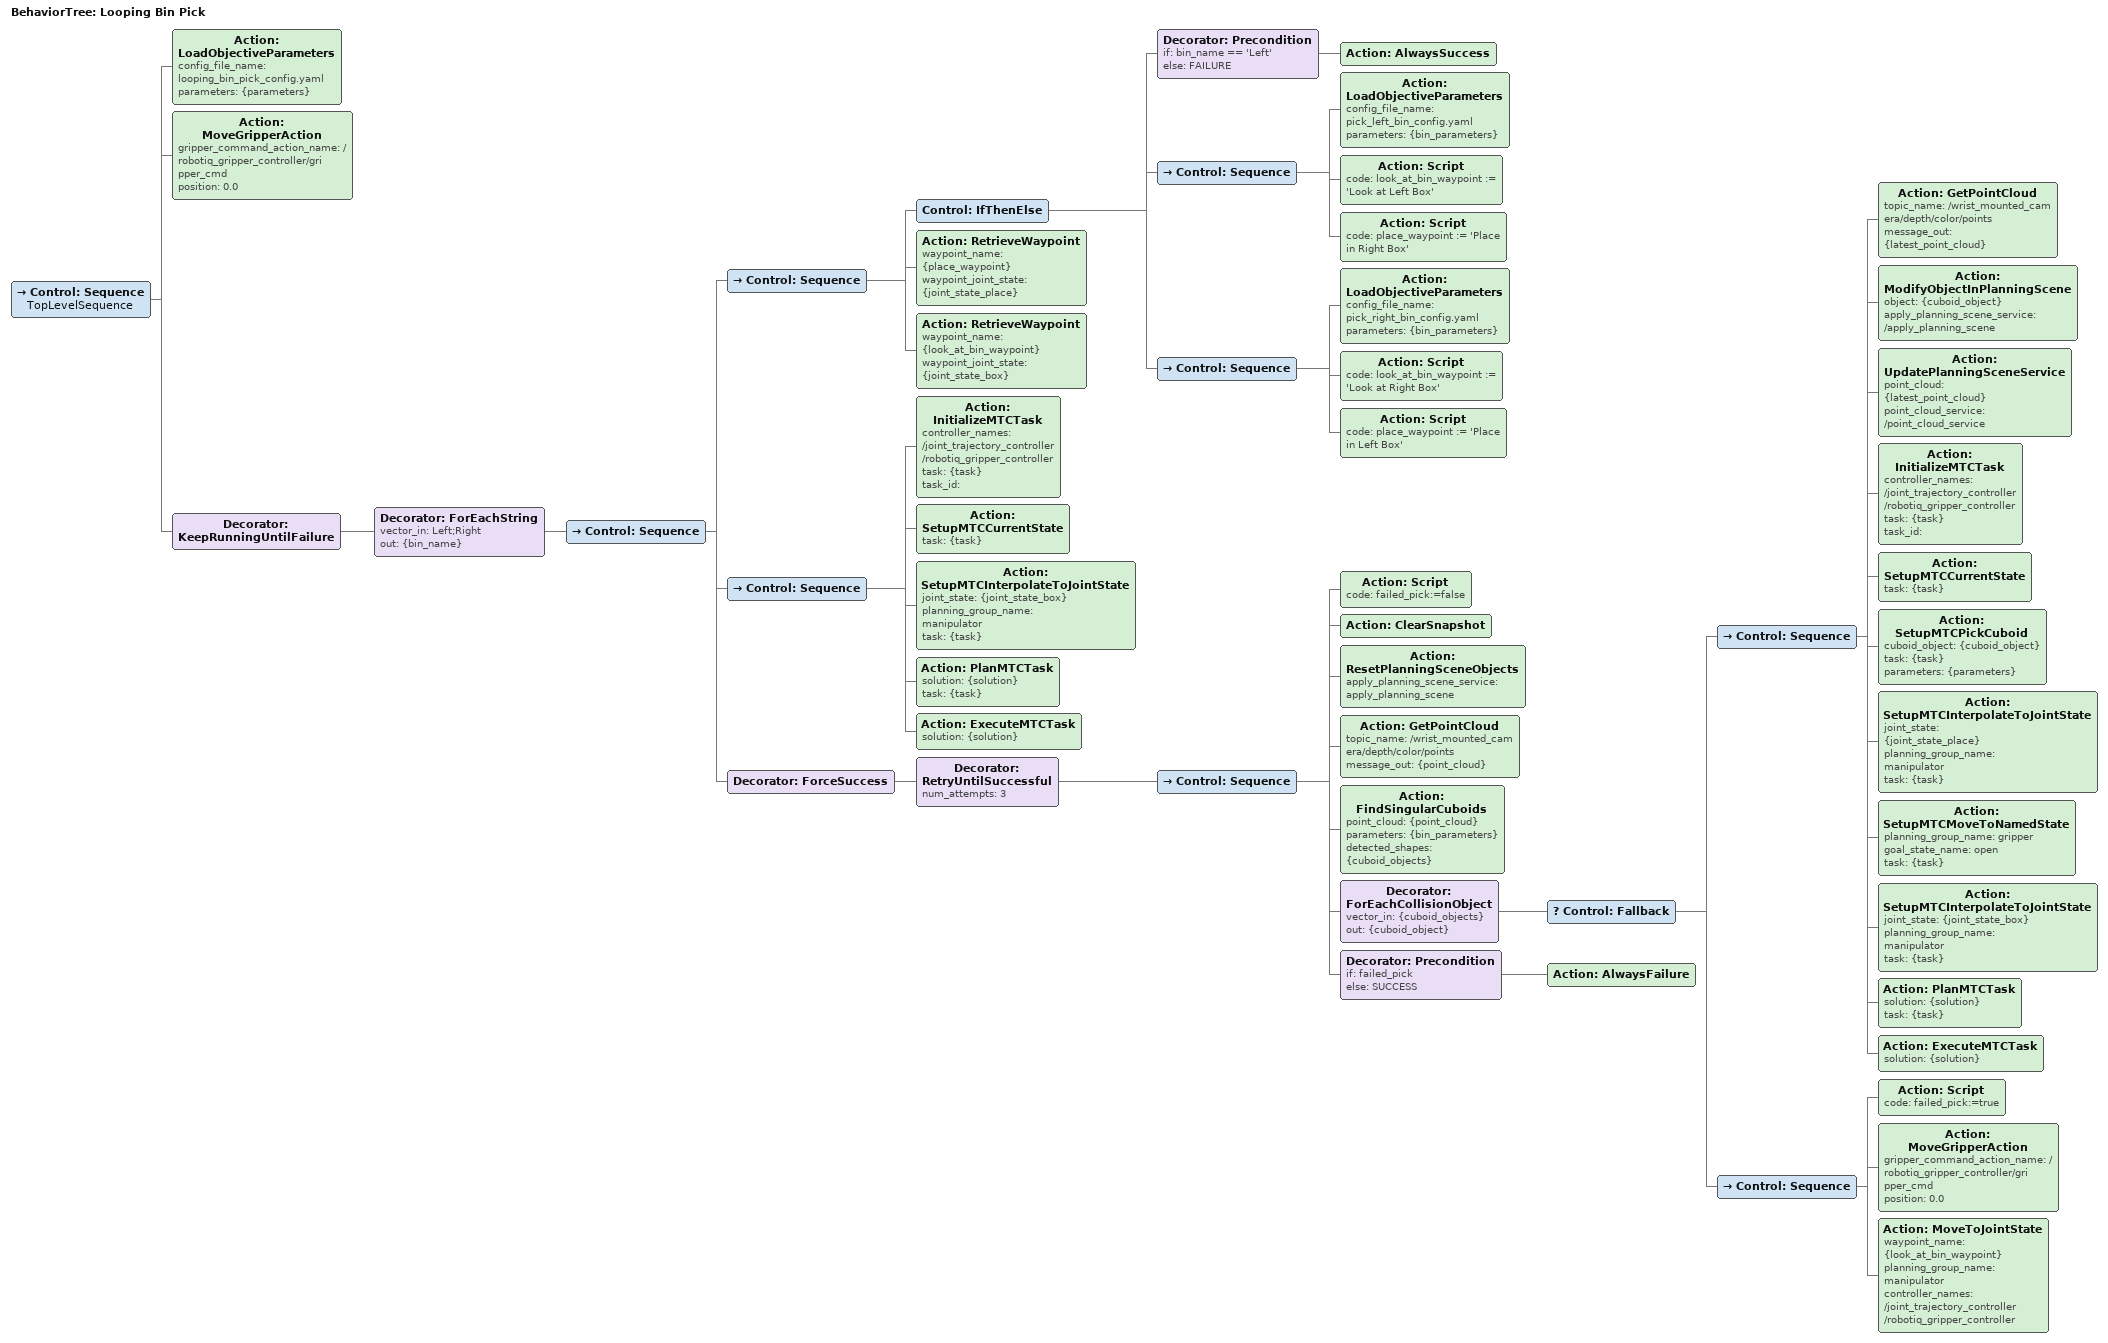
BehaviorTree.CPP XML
<?xml version="1.0"?>
  <root BTCPP_format="4" main_tree_to_execute="Looping Bin Pick">
    <BehaviorTree ID="Looping Bin Pick">
        <Control ID="Sequence" name="TopLevelSequence">
            <Action ID="LoadObjectiveParameters" config_file_name="looping_bin_pick_config.yaml" parameters="{parameters}"/>
            <Action ID="MoveGripperAction" gripper_command_action_name="/robotiq_gripper_controller/gripper_cmd" position="0.0"/>
            <Decorator ID="KeepRunningUntilFailure">
                <Decorator ID="ForEachString" vector_in="Left;Right" out="{bin_name}">
                    <Control ID="Sequence">
                        <Control ID="Sequence">
                            <Control ID="IfThenElse">
                                <Decorator ID="Precondition" if="bin_name == 'Left'" else="FAILURE">
                                    <Action ID="AlwaysSuccess"/>
                                </Decorator>
                                <Control ID="Sequence">
                                    <Action ID="LoadObjectiveParameters" config_file_name="pick_left_bin_config.yaml" parameters="{bin_parameters}"/>
                                    <Action ID="Script" code="look_at_bin_waypoint := 'Look at Left Box'"/>
                                    <Action ID="Script" code="place_waypoint := 'Place in Right Box'"/>
                                </Control>
                                <Control ID="Sequence">
                                    <Action ID="LoadObjectiveParameters" config_file_name="pick_right_bin_config.yaml" parameters="{bin_parameters}"/>
                                    <Action ID="Script" code="look_at_bin_waypoint := 'Look at Right Box'"/>
                                    <Action ID="Script" code="place_waypoint := 'Place in Left Box'"/>
                                </Control>
                            </Control>
                            <Action ID="RetrieveWaypoint" waypoint_name="{place_waypoint}" waypoint_joint_state="{joint_state_place}"/>
                            <Action ID="RetrieveWaypoint" waypoint_name="{look_at_bin_waypoint}" waypoint_joint_state="{joint_state_box}"/>
                        </Control>
                        <Control ID="Sequence">
                            <Action ID="InitializeMTCTask" controller_names="/joint_trajectory_controller /robotiq_gripper_controller" task="{task}" task_id=""/>
                            <Action ID="SetupMTCCurrentState" task="{task}"/>
                            <Action ID="SetupMTCInterpolateToJointState" joint_state="{joint_state_box}" planning_group_name="manipulator" task="{task}"/>
                            <Action ID="PlanMTCTask" solution="{solution}" task="{task}"/>
                            <Action ID="ExecuteMTCTask" solution="{solution}"/>
                        </Control>
                        <Decorator ID="ForceSuccess">
                            <Decorator ID="RetryUntilSuccessful" num_attempts="3">
                                <Control ID="Sequence">
                                    <Action ID="Script" code="failed_pick:=false"/>
                                    <Action ID="ClearSnapshot"/>
                                    <Action ID="ResetPlanningSceneObjects" apply_planning_scene_service="apply_planning_scene"/>
                                    <Action ID="GetPointCloud" topic_name="/wrist_mounted_camera/depth/color/points" message_out="{point_cloud}"/>
                                    <Action ID="FindSingularCuboids" point_cloud="{point_cloud}" parameters="{bin_parameters}" detected_shapes="{cuboid_objects}"/>
                                    <Decorator ID="ForEachCollisionObject" vector_in="{cuboid_objects}" out="{cuboid_object}">
                                        <Control ID="Fallback">
                                            <Control ID="Sequence">
                                                <Action ID="GetPointCloud" topic_name="/wrist_mounted_camera/depth/color/points" message_out="{latest_point_cloud}"/>
                                                <Action ID="ModifyObjectInPlanningScene" object="{cuboid_object}" apply_planning_scene_service="/apply_planning_scene"/>
                                                <Action ID="UpdatePlanningSceneService" point_cloud="{latest_point_cloud}" point_cloud_service="/point_cloud_service"/>
                                                <Action ID="InitializeMTCTask" controller_names="/joint_trajectory_controller /robotiq_gripper_controller" task="{task}" task_id=""/>
                                                <Action ID="SetupMTCCurrentState" task="{task}"/>
                                                <Action ID="SetupMTCPickCuboid" cuboid_object="{cuboid_object}" task="{task}" parameters="{parameters}"/>
                                                <Action ID="SetupMTCInterpolateToJointState" joint_state="{joint_state_place}" planning_group_name="manipulator" task="{task}"/>
                                                <Action ID="SetupMTCMoveToNamedState" planning_group_name="gripper" goal_state_name="open" task="{task}"/>
                                                <Action ID="SetupMTCInterpolateToJointState" joint_state="{joint_state_box}" planning_group_name="manipulator" task="{task}"/>
                                                <Action ID="PlanMTCTask" solution="{solution}" task="{task}"/>
                                                <Action ID="ExecuteMTCTask" solution="{solution}"/>
                                            </Control>
                                            <Control ID="Sequence">
                                                <Action ID="Script" code="failed_pick:=true"/>
                                                <Action ID="MoveGripperAction" gripper_command_action_name="/robotiq_gripper_controller/gripper_cmd" position="0.0"/>
                                                <Action ID="MoveToJointState" waypoint_name="{look_at_bin_waypoint}" planning_group_name="manipulator" controller_names="/joint_trajectory_controller /robotiq_gripper_controller"/>
                                            </Control>
                                        </Control>
                                    </Decorator>
                                    <Decorator ID="Precondition" if="failed_pick" else="SUCCESS">
                                        <Action ID="AlwaysFailure"/>
                                    </Decorator>
                                </Control>
                            </Decorator>
                        </Decorator>
                    </Control>
                </Decorator>
            </Decorator>
        </Control>
    </BehaviorTree>
</root>
